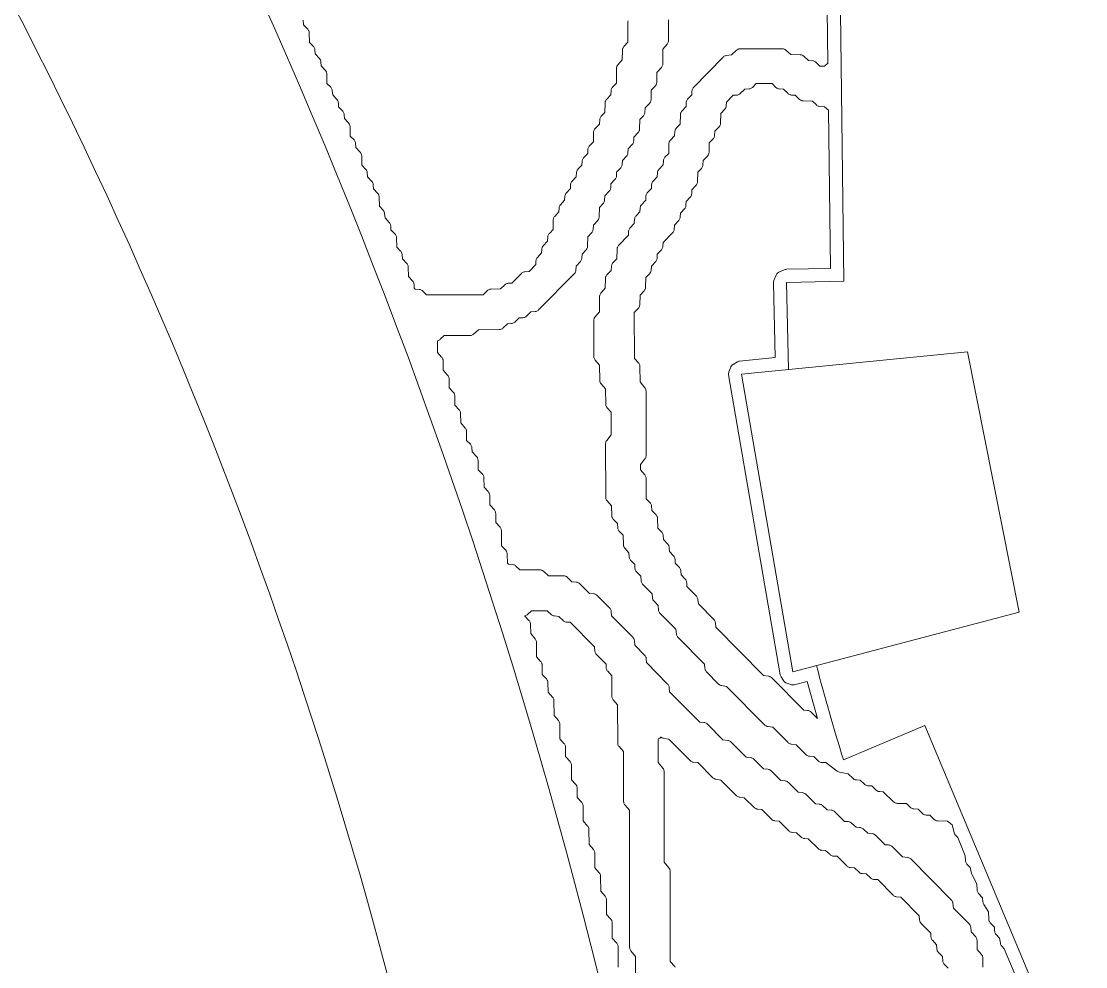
# Model space of a CAD drawing. Header units: inches. Extents: x 36 to 190, y -75 to 56.
# Drawn here: x 151.29 to 156.17, y 38.744 to 43.078 of the extents above; entities that cross this region are included whole.
import ezdxf

# ---------------------------------------------------------------- set-up
doc = ezdxf.new("R2010")
doc.units = ezdxf.units.IN
doc.layers.add('01_ORIGINAL_CAD', color=7, linetype='CONTINUOUS', lineweight=20)
doc.layers.add('02_APPROVED_PDF_OUTLINES', color=7, linetype='CONTINUOUS', lineweight=15)

# ---------------------------------------------------------------- blocks, each defined once
blk = doc.blocks.new('03_STARFISH')
at = {"layer": '01_ORIGINAL_CAD'}
for points in [[(44.2832, 37.0838, 0.090917), (40.9305, 45.9685, -0.652582), (40.9305, 49.0108, -0.158741), (45.0035, 48.4251, -0.098355), (47.824, 46.2028), (47.7547, 46.078)], [(44.936, 40.1239, 0.010564), (45.0593, 39.6928, 0.010564)]]:
    blk.add_lwpolyline(points, format="xyb", dxfattribs=at)
for points in [[(44.8072, 41.4818), (44.7991, 41.881), (45.0612, 41.8863), (45.0437, 43.247)], [(46.075, 38.3173), (45.4333, 39.8494), (45.0593, 39.6928)]]:
    blk.add_lwpolyline(points, dxfattribs=at)
blk.add_lwpolyline([(45.6289, 41.5624), (44.5925, 41.4607), (44.8281, 40.0955), (45.8647, 40.3685)], close=True, dxfattribs=at)
blk.add_arc((22.064, 33.1953), 21.6191, 354.05829, 36.03187, dxfattribs=at)
at = {"layer": '02_APPROVED_PDF_OUTLINES'}
for points in [[(44.9852, 43.1288), (44.9884, 42.8859), (44.9723, 42.8725), (44.951, 42.8725), (44.9339, 42.8895), (44.9313, 42.8917), (44.9283, 42.8936), (44.9252, 42.8951), (44.9219, 42.8961), (44.9185, 42.8966), (44.8985, 42.8984), (44.8777, 42.9181), (44.8754, 42.92), (44.8728, 42.9217), (44.87, 42.9231), (44.8671, 42.924), (44.8641, 42.9247), (44.8611, 42.9249), (44.8176, 42.9258), (44.7946, 42.9463), (44.7922, 42.9481), (44.7896, 42.9497), (44.7869, 42.9509), (44.784, 42.9518), (44.781, 42.9524), (44.778, 42.9526), (44.5863, 42.9524), (44.5833, 42.9522), (44.5803, 42.9517), (44.5774, 42.9508), (44.5746, 42.9495), (44.572, 42.948), (44.5697, 42.9461), (44.5455, 42.9245), (44.522, 42.9211), (44.5188, 42.9204), (44.5157, 42.9193), (44.5128, 42.9179), (44.5101, 42.916), (44.5076, 42.9138), (44.372, 42.7747), (44.37, 42.7724), (44.3683, 42.7698), (44.3669, 42.7671), (44.3659, 42.7642), (44.3652, 42.7613), (44.3649, 42.7582), (44.3642, 42.7411), (44.3451, 42.7205), (44.3429, 42.7178), (44.3411, 42.7147), (44.3397, 42.7115), (44.3388, 42.7081), (44.3385, 42.7045), (44.3378, 42.6874), (44.3187, 42.6668), (44.3167, 42.6645), (44.3151, 42.6619), (44.3138, 42.6592), (44.3128, 42.6563), (44.3122, 42.6533), (44.312, 42.6503), (44.3112, 42.6069), (44.294, 42.5893), (44.2918, 42.5867), (44.29, 42.5838), (44.2886, 42.5806), (44.2876, 42.5774), (44.2871, 42.574), (44.2853, 42.5536), (44.2658, 42.5326), (44.2639, 42.5302), (44.2623, 42.5277), (44.261, 42.5249), (44.26, 42.5221), (44.2594, 42.5191), (44.2592, 42.5161), (44.2583, 42.4727), (44.2412, 42.455), (44.239, 42.4524), (44.2371, 42.4495), (44.2357, 42.4464), (44.2347, 42.4431), (44.2342, 42.4397), (44.2325, 42.4194), (44.213, 42.3984), (44.2108, 42.3956), (44.209, 42.3926), (44.2076, 42.3893), (44.2067, 42.3859), (44.2063, 42.3824), (44.2056, 42.3652), (44.1866, 42.3447), (44.1843, 42.3419), (44.1825, 42.3389), (44.1812, 42.3356), (44.1803, 42.3322), (44.1799, 42.3287), (44.1792, 42.3115), (44.1601, 42.291), (44.1579, 42.2882), (44.1561, 42.2852), (44.1547, 42.2819), (44.1539, 42.2785), (44.1535, 42.275), (44.1528, 42.2578), (44.1337, 42.2373), (44.1315, 42.2345), (44.1297, 42.2315), (44.1283, 42.2282), (44.1274, 42.2248), (44.127, 42.2213), (44.1263, 42.2044), (44.109, 42.1865), (44.1068, 42.1839), (44.1049, 42.181), (44.1035, 42.1779), (44.1025, 42.1746), (44.102, 42.1712), (44.1003, 42.1509), (44.0808, 42.1299), (44.0786, 42.1271), (44.0768, 42.1241), (44.0754, 42.1208), (44.0745, 42.1174), (44.0741, 42.1139), (44.0734, 42.0969), (44.0281, 42.0496), (44.0261, 42.0472), (44.0244, 42.0446), (44.0231, 42.0418), (44.0221, 42.0389), (44.0214, 42.0359), (44.0212, 42.0328), (44.0203, 41.9894), (44.0032, 41.9717), (44.001, 41.9691), (43.9992, 41.9662), (43.9977, 41.9631), (43.9968, 41.9598), (43.9962, 41.9564), (43.9945, 41.9361), (43.975, 41.9151), (43.9731, 41.9127), (43.9715, 41.9101), (43.9702, 41.9074), (43.9692, 41.9045), (43.9686, 41.9015), (43.9684, 41.8985), (43.9675, 41.8544), (43.9473, 41.8311), (43.9451, 41.8283), (43.9434, 41.8251), (43.9421, 41.8218), (43.9414, 41.8183), (43.9411, 41.8147), (43.941, 41.7468), (43.9209, 41.7237), (43.9188, 41.7209), (43.917, 41.7177), (43.9158, 41.7144), (43.915, 41.7109), (43.9148, 41.7073), (43.9151, 41.5404), (43.9154, 41.5369), (43.9161, 41.5334), (43.9174, 41.53), (43.9191, 41.5269), (43.9213, 41.524), (43.9415, 41.5009), (43.9418, 41.433), (43.9421, 41.4294), (43.9429, 41.426), (43.9442, 41.4226), (43.9459, 41.4195), (43.948, 41.4167), (43.9683, 41.3935), (43.9694, 41.3226), (43.9697, 41.3195), (43.9703, 41.3165), (43.9713, 41.3136), (43.9726, 41.3109), (43.9742, 41.3083), (43.9762, 41.3059), (43.9949, 41.2858), (43.9951, 41.1826), (43.9742, 41.1565), (43.9722, 41.1537), (43.9707, 41.1506), (43.9696, 41.1474), (43.9689, 41.1441), (43.9687, 41.1407), (43.9694, 40.8963), (43.9697, 40.8927), (43.9704, 40.8892), (43.9717, 40.8859), (43.9734, 40.8827), (43.9756, 40.8799), (43.9959, 40.8566), (43.997, 40.8125), (43.9972, 40.8095), (43.9978, 40.8065), (43.9988, 40.8036), (44.0001, 40.8009), (44.0017, 40.7983), (44.0037, 40.796), (44.0233, 40.775), (44.0251, 40.7546), (44.0256, 40.7512), (44.0266, 40.748), (44.028, 40.7449), (44.0299, 40.742), (44.0321, 40.7394), (44.0493, 40.7217), (44.0503, 40.6783), (44.0506, 40.6753), (44.0512, 40.6723), (44.0521, 40.6695), (44.0535, 40.6667), (44.0551, 40.6642), (44.057, 40.6618), (44.0762, 40.6413), (44.077, 40.6241), (44.0774, 40.6206), (44.0783, 40.6172), (44.0796, 40.6139), (44.0814, 40.6109), (44.0837, 40.6082), (44.1029, 40.5876), (44.1036, 40.5705), (44.104, 40.567), (44.1049, 40.5635), (44.1063, 40.5603), (44.1081, 40.5573), (44.1103, 40.5545), (44.1299, 40.5335), (44.1317, 40.5132), (44.1322, 40.5097), (44.1332, 40.5065), (44.1347, 40.5033), (44.1365, 40.5004), (44.1388, 40.4978), (44.1828, 40.4531), (44.1835, 40.4363), (44.1839, 40.4328), (44.1848, 40.4294), (44.1862, 40.4261), (44.188, 40.4231), (44.1902, 40.4204), (44.2098, 40.3994), (44.2116, 40.379), (44.2121, 40.3756), (44.2131, 40.3723), (44.2146, 40.3692), (44.2164, 40.3663), (44.2187, 40.3636), (44.2902, 40.2912), (44.2934, 40.2682), (44.2941, 40.265), (44.2951, 40.262), (44.2965, 40.2591), (44.2983, 40.2565), (44.3004, 40.254), (44.4227, 40.1307), (44.4245, 40.1108), (44.425, 40.1074), (44.426, 40.1041), (44.4274, 40.1009), (44.4293, 40.098), (44.4315, 40.0954), (44.4866, 40.0395), (44.489, 40.0374), (44.4917, 40.0355), (44.4946, 40.0341), (44.4977, 40.033), (44.5009, 40.0323), (44.5235, 40.0291), (44.6994, 39.8517), (44.7018, 39.8496), (44.7045, 39.8478), (44.7073, 39.8463), (44.7104, 39.8453), (44.7136, 39.8446), (44.7362, 39.8414), (44.8057, 39.7713), (44.8081, 39.7691), (44.8108, 39.7673), (44.8137, 39.7659), (44.8167, 39.7648), (44.8199, 39.7641), (44.8426, 39.7609), (44.8878, 39.7157), (44.8904, 39.7134), (44.8933, 39.7115), (44.8965, 39.7101), (44.8998, 39.709), (44.9032, 39.7085), (44.9232, 39.7067), (44.944, 39.687), (44.9468, 39.6848), (44.9498, 39.6829), (44.9531, 39.6815), (44.9566, 39.6806), (44.9601, 39.6802), (44.9785, 39.6794), (45.031, 39.6404), (45.0341, 39.6384), (45.0373, 39.6369), (45.0408, 39.6359), (45.0815, 39.6274), (45.1034, 39.6066), (45.1062, 39.6044), (45.1092, 39.6025), (45.1125, 39.6011), (45.116, 39.6002), (45.1195, 39.5998), (45.1363, 39.5991), (45.1566, 39.5798), (45.1593, 39.5776), (45.1624, 39.5757), (45.1657, 39.5743), (45.1691, 39.5734), (45.1727, 39.573), (45.1894, 39.5723), (45.2097, 39.553), (45.2125, 39.5508), (45.2155, 39.5489), (45.2188, 39.5475), (45.2223, 39.5466), (45.2258, 39.5462), (45.2423, 39.5455), (45.2892, 39.4997), (45.2915, 39.4976), (45.2941, 39.4959), (45.2969, 39.4945), (45.2999, 39.4935), (45.303, 39.4928), (45.3061, 39.4926), (45.3487, 39.4917), (45.3661, 39.4744), (45.3687, 39.4722), (45.3716, 39.4703), (45.3748, 39.4688), (45.3781, 39.4678), (45.3815, 39.4673), (45.4015, 39.4655), (45.4223, 39.4458), (45.425, 39.4436), (45.4281, 39.4417), (45.4314, 39.4403), (45.4348, 39.4394), (45.4384, 39.439), (45.4551, 39.4383), (45.4754, 39.419), (45.4778, 39.4171), (45.4803, 39.4154), (45.4831, 39.4141), (45.486, 39.4131), (45.489, 39.4124), (45.4921, 39.4122), (45.5364, 39.4113), (45.5575, 39.3948), (45.5666, 39.3588), (45.5675, 39.3559), (45.5687, 39.3532), (45.5703, 39.3506), (45.5722, 39.3482), (45.5834, 39.3356), (45.6182, 39.2526), (45.6192, 39.2296), (45.6196, 39.2262), (45.6205, 39.2228), (45.6218, 39.2196), (45.6236, 39.2166), (45.6257, 39.2138), (45.6403, 39.1979), (45.6465, 39.1714), (45.6475, 39.1681), (45.6489, 39.165), (45.6715, 39.1239), (45.6725, 39.0957), (45.6729, 39.0921), (45.6738, 39.0887), (45.6752, 39.0854), (45.677, 39.0823), (45.6792, 39.0795), (45.6974, 39.06), (45.6993, 39.0405), (45.6997, 39.0375), (45.7006, 39.0347), (45.7017, 39.0319), (45.7032, 39.0293), (45.7249, 38.9957), (45.7259, 38.9617), (45.7261, 38.9587), (45.7268, 38.9557), (45.7277, 38.9529), (45.729, 38.9502), (45.7307, 38.9476), (45.7326, 38.9453), (45.7518, 38.9248), (45.7525, 38.9076), (45.7529, 38.9041), (45.7538, 38.9007), (45.7552, 38.8975), (45.757, 38.8945), (45.7591, 38.8918), (45.7757, 38.8738), (45.7795, 38.851), (45.7803, 38.8476), (45.7816, 38.8443), (45.7833, 38.8412), (45.7855, 38.8384), (45.7971, 38.8254), (45.9501, 38.4601)], [(45.6989, 38.7421), (45.6986, 38.7833), (45.6983, 38.7868), (45.6976, 38.7903), (45.6963, 38.7936), (45.6946, 38.7967), (45.6924, 38.7995), (45.6722, 38.8226), (45.6719, 38.8638), (45.6716, 38.8673), (45.6709, 38.8708), (45.6696, 38.8741), (45.6679, 38.8772), (45.6657, 38.88), (45.6448, 38.904), (45.643, 38.9248), (45.6424, 38.9282), (45.6414, 38.9315), (45.64, 38.9346), (45.6381, 38.9376), (45.6359, 38.9402), (45.5644, 39.0126), (45.5611, 39.0357), (45.5605, 39.0388), (45.5594, 39.0418), (45.558, 39.0447), (45.5562, 39.0474), (45.5541, 39.0498), (45.368, 39.2375), (45.3655, 39.2397), (45.3629, 39.2415), (45.36, 39.2429), (45.3569, 39.244), (45.3537, 39.2447), (45.3309, 39.2479), (45.2831, 39.2947), (45.2808, 39.2967), (45.2782, 39.2984), (45.2755, 39.2998), (45.2727, 39.3008), (45.2697, 39.3015), (45.2667, 39.3018), (45.2503, 39.3025), (45.2061, 39.3467), (45.2035, 39.349), (45.2006, 39.3509), (45.1974, 39.3524), (45.1941, 39.3534), (45.1907, 39.3539), (45.1707, 39.3557), (45.1499, 39.3754), (45.1471, 39.3777), (45.1441, 39.3795), (45.1408, 39.3809), (45.1373, 39.3818), (45.1338, 39.3822), (45.1171, 39.383), (45.0968, 39.4022), (45.094, 39.4045), (45.0909, 39.4063), (45.0877, 39.4077), (45.0842, 39.4086), (45.0807, 39.409), (45.0643, 39.4097), (45.0201, 39.4539), (45.0175, 39.4562), (45.0146, 39.4581), (45.0114, 39.4596), (45.0081, 39.4606), (45.0046, 39.4612), (44.9846, 39.4629), (44.9639, 39.4826), (44.9611, 39.4849), (44.9581, 39.4867), (44.9548, 39.4881), (44.9513, 39.489), (44.9478, 39.4894), (44.9314, 39.4902), (44.8872, 39.5344), (44.8846, 39.5366), (44.8817, 39.5385), (44.8785, 39.54), (44.8752, 39.541), (44.8718, 39.5416), (44.8522, 39.5433), (44.8075, 39.588), (44.8049, 39.5903), (44.802, 39.5922), (44.7988, 39.5936), (44.7955, 39.5947), (44.792, 39.5952), (44.7724, 39.5969), (44.7278, 39.6416), (44.7251, 39.6439), (44.7222, 39.6458), (44.7191, 39.6473), (44.7157, 39.6483), (44.7123, 39.6488), (44.6927, 39.6506), (44.648, 39.6952), (44.6454, 39.6975), (44.6425, 39.6994), (44.6393, 39.7009), (44.636, 39.7019), (44.6326, 39.7024), (44.613, 39.7042), (44.5441, 39.7737), (44.5416, 39.7758), (44.539, 39.7777), (44.5361, 39.7791), (44.533, 39.7802), (44.5298, 39.7808), (44.5072, 39.7841), (44.4354, 39.8561), (44.4328, 39.8584), (44.4298, 39.8603), (44.4267, 39.8618), (44.4233, 39.8628), (44.4199, 39.8633), (44.4003, 39.8651), (44.2623, 40.0043), (44.2606, 40.0242), (44.26, 40.0276), (44.259, 40.0309), (44.2576, 40.0341), (44.2557, 40.037), (44.2534, 40.0396), (44.1563, 40.1379), (44.1556, 40.1547), (44.1553, 40.1577), (44.1546, 40.1606), (44.1536, 40.1634), (44.1522, 40.1661), (44.1506, 40.1686), (44.1486, 40.1709), (44.1027, 40.2186), (44.1009, 40.2388), (44.1003, 40.2422), (44.0993, 40.2455), (44.0979, 40.2487), (44.096, 40.2516), (44.0938, 40.2542), (43.9962, 40.353), (43.9945, 40.3729), (43.9939, 40.3764), (43.9929, 40.3797), (43.9914, 40.3828), (43.9896, 40.3857), (43.9873, 40.3883), (43.93, 40.4461), (43.9273, 40.4484), (43.9244, 40.4504), (43.9212, 40.4518), (43.9179, 40.4529), (43.9144, 40.4534), (43.8948, 40.4552), (43.8502, 40.4998), (43.8475, 40.5021), (43.8446, 40.504), (43.8415, 40.5055), (43.8381, 40.5065), (43.8347, 40.5071), (43.8147, 40.5088), (43.7939, 40.5285), (43.7916, 40.5305), (43.789, 40.5322), (43.7862, 40.5335), (43.7832, 40.5345), (43.7802, 40.5351), (43.7771, 40.5353), (43.7072, 40.5363), (43.6843, 40.5567), (43.6819, 40.5585), (43.6793, 40.5601), (43.6766, 40.5613), (43.6737, 40.5622), (43.6708, 40.5628), (43.6677, 40.563), (43.5751, 40.5632), (43.558, 40.5802), (43.5553, 40.5825), (43.5524, 40.5843), (43.5493, 40.5858), (43.546, 40.5868), (43.5426, 40.5874), (43.523, 40.5891), (43.5186, 40.5935), (43.5176, 40.6368), (43.5173, 40.6398), (43.5167, 40.6428), (43.5158, 40.6456), (43.5144, 40.6484), (43.5128, 40.6509), (43.5109, 40.6533), (43.492, 40.6735), (43.4909, 40.7439), (43.4906, 40.747), (43.49, 40.75), (43.489, 40.7529), (43.4877, 40.7557), (43.4861, 40.7582), (43.4841, 40.7606), (43.4653, 40.7808), (43.465, 40.8214), (43.4647, 40.825), (43.464, 40.8285), (43.4627, 40.8318), (43.461, 40.8349), (43.4588, 40.8377), (43.4385, 40.861), (43.4375, 40.9051), (43.4372, 40.9081), (43.4366, 40.9111), (43.4356, 40.914), (43.4343, 40.9167), (43.4327, 40.9193), (43.4307, 40.9216), (43.4118, 40.9419), (43.4108, 40.9856), (43.4105, 40.9886), (43.4099, 40.9916), (43.4089, 40.9945), (43.4076, 40.9972), (43.406, 40.9998), (43.404, 41.0021), (43.3851, 41.0224), (43.3841, 41.0661), (43.3838, 41.0691), (43.3832, 41.0721), (43.3822, 41.075), (43.3809, 41.0777), (43.3793, 41.0803), (43.3773, 41.0826), (43.3577, 41.1036), (43.356, 41.124), (43.3554, 41.1274), (43.3544, 41.1306), (43.353, 41.1337), (43.3512, 41.1366), (43.3489, 41.1392), (43.3319, 41.1567), (43.3316, 41.1971), (43.3313, 41.2006), (43.3305, 41.2041), (43.3293, 41.2074), (43.3275, 41.2105), (43.3254, 41.2134), (43.305, 41.2366), (43.304, 41.2808), (43.3038, 41.2838), (43.3032, 41.2868), (43.3022, 41.2896), (43.3009, 41.2924), (43.2992, 41.2949), (43.2973, 41.2973), (43.2783, 41.3176), (43.2773, 41.3613), (43.2771, 41.3643), (43.2765, 41.3673), (43.2755, 41.3701), (43.2742, 41.3729), (43.2725, 41.3754), (43.2706, 41.3778), (43.2518, 41.3979), (43.2515, 41.4386), (43.2512, 41.4421), (43.2504, 41.4456), (43.2492, 41.4489), (43.2474, 41.452), (43.2453, 41.4549), (43.2249, 41.4781), (43.2239, 41.5223), (43.2237, 41.5253), (43.2231, 41.5283), (43.2221, 41.5311), (43.2208, 41.5339), (43.2191, 41.5364), (43.2172, 41.5388), (43.1984, 41.5589), (43.1983, 41.6133), (43.1996, 41.6136), (43.2027, 41.6146), (43.2057, 41.6161), (43.2084, 41.6179), (43.2109, 41.6201), (43.228, 41.6371), (43.3471, 41.6374), (43.3501, 41.6376), (43.353, 41.6382), (43.3559, 41.6391), (43.3587, 41.6403), (43.3613, 41.6419), (43.3636, 41.6438), (43.3865, 41.6641), (43.4828, 41.6652), (43.4859, 41.6655), (43.489, 41.6661), (43.4919, 41.6671), (43.4947, 41.6684), (43.4973, 41.6701), (43.4997, 41.6721), (43.5199, 41.6914), (43.5367, 41.6922), (43.5402, 41.6926), (43.5437, 41.6935), (43.547, 41.6949), (43.55, 41.6968), (43.5528, 41.699), (43.573, 41.7183), (43.5897, 41.719), (43.5933, 41.7195), (43.5967, 41.7204), (43.6, 41.7218), (43.6031, 41.7236), (43.6058, 41.7259), (43.6265, 41.7456), (43.6465, 41.7474), (43.6499, 41.748), (43.6533, 41.749), (43.6564, 41.7505), (43.6594, 41.7524), (43.662, 41.7547), (43.8251, 41.9201), (43.8273, 41.9227), (43.8292, 41.9256), (43.8307, 41.9288), (43.8317, 41.9321), (43.8322, 41.9355), (43.8339, 41.9559), (43.8534, 41.9769), (43.8556, 41.9796), (43.8574, 41.9827), (43.8588, 41.9859), (43.8597, 41.9894), (43.8601, 41.9929), (43.8608, 42.01), (43.8799, 42.0306), (43.8818, 42.0329), (43.8834, 42.0355), (43.8847, 42.0382), (43.8857, 42.0411), (43.8863, 42.0441), (43.8865, 42.0471), (43.8874, 42.0905), (43.9045, 42.1082), (43.9067, 42.1108), (43.9086, 42.1137), (43.91, 42.1168), (43.911, 42.1201), (43.9115, 42.1235), (43.9132, 42.1438), (43.9327, 42.1648), (43.9346, 42.1672), (43.9363, 42.1697), (43.9376, 42.1725), (43.9385, 42.1754), (43.9391, 42.1783), (43.9394, 42.1814), (43.9402, 42.2247), (43.9573, 42.2424), (43.9596, 42.245), (43.9614, 42.2479), (43.9628, 42.251), (43.9638, 42.2543), (43.9643, 42.2577), (43.966, 42.2781), (43.9855, 42.2991), (43.9877, 42.3018), (43.9895, 42.3049), (43.9909, 42.3081), (43.9918, 42.3116), (43.9922, 42.3151), (43.9929, 42.3322), (44.012, 42.3528), (44.0142, 42.3555), (44.016, 42.3586), (44.0174, 42.3618), (44.0182, 42.3653), (44.0186, 42.3688), (44.0193, 42.3859), (44.0384, 42.4065), (44.0406, 42.4092), (44.0424, 42.4123), (44.0438, 42.4155), (44.0447, 42.419), (44.0451, 42.4225), (44.0458, 42.4396), (44.0649, 42.4602), (44.0671, 42.4629), (44.0689, 42.466), (44.0702, 42.4692), (44.0711, 42.4727), (44.0715, 42.4762), (44.0722, 42.4933), (44.0913, 42.5139), (44.0935, 42.5166), (44.0953, 42.5197), (44.0967, 42.5229), (44.0976, 42.5264), (44.098, 42.5299), (44.0987, 42.547), (44.1177, 42.5676), (44.1197, 42.5699), (44.1213, 42.5725), (44.1226, 42.5752), (44.1236, 42.5781), (44.1242, 42.5811), (44.1244, 42.5841), (44.1253, 42.6275), (44.1424, 42.6451), (44.1446, 42.6477), (44.1464, 42.6506), (44.1479, 42.6538), (44.1488, 42.6571), (44.1494, 42.6604), (44.1511, 42.6808), (44.1706, 42.7018), (44.1725, 42.7042), (44.1741, 42.7067), (44.1754, 42.7095), (44.1764, 42.7123), (44.177, 42.7153), (44.1772, 42.7183), (44.1781, 42.762), (44.197, 42.7824), (44.1989, 42.7847), (44.2005, 42.7873), (44.2018, 42.79), (44.2028, 42.7929), (44.2034, 42.7959), (44.2036, 42.7989), (44.2045, 42.843), (44.2247, 42.8663), (44.2269, 42.8691), (44.2286, 42.8723), (44.2298, 42.8756), (44.2306, 42.8791), (44.2309, 42.8827), (44.231, 42.9506), (44.2511, 42.9737), (44.2532, 42.9765), (44.2549, 42.9797), (44.2562, 42.983), (44.257, 42.9865), (44.2572, 42.9901), (44.2573, 43.0854)], [(44.0717, 43.0799), (44.0714, 43.0763), (44.0714, 42.982), (44.0527, 42.9619), (44.0507, 42.9595), (44.0491, 42.957), (44.0478, 42.9542), (44.0468, 42.9513), (44.0462, 42.9484), (44.046, 42.9453), (44.0451, 42.9012), (44.0249, 42.8779), (44.0228, 42.8751), (44.021, 42.872), (44.0198, 42.8686), (44.019, 42.8651), (44.0188, 42.8616), (44.0186, 42.7944), (44.0017, 42.7769), (43.9995, 42.7743), (43.9976, 42.7714), (43.9962, 42.7683), (43.9952, 42.765), (43.9947, 42.7616), (43.993, 42.7413), (43.9735, 42.7203), (43.9716, 42.7179), (43.9699, 42.7153), (43.9686, 42.7126), (43.9677, 42.7097), (43.9671, 42.7068), (43.9668, 42.7037), (43.966, 42.6604), (43.9488, 42.6427), (43.9466, 42.6401), (43.9448, 42.6372), (43.9434, 42.6341), (43.9424, 42.6308), (43.9419, 42.6274), (43.9402, 42.607), (43.9207, 42.586), (43.9187, 42.5837), (43.9171, 42.5811), (43.9158, 42.5784), (43.9148, 42.5755), (43.9142, 42.5725), (43.914, 42.5695), (43.9131, 42.5258), (43.8943, 42.5055), (43.8921, 42.5027), (43.8902, 42.4997), (43.8889, 42.4964), (43.888, 42.493), (43.8876, 42.4895), (43.8869, 42.4723), (43.8678, 42.4518), (43.8656, 42.449), (43.8638, 42.446), (43.8624, 42.4427), (43.8616, 42.4393), (43.8612, 42.4358), (43.8605, 42.4189), (43.8431, 42.4011), (43.8409, 42.3984), (43.8391, 42.3955), (43.8377, 42.3924), (43.8367, 42.3891), (43.8362, 42.3857), (43.8344, 42.3654), (43.8149, 42.3444), (43.8127, 42.3416), (43.8109, 42.3386), (43.8096, 42.3353), (43.8087, 42.3319), (43.8083, 42.3284), (43.8076, 42.3112), (43.7885, 42.2907), (43.7863, 42.2879), (43.7845, 42.2849), (43.7831, 42.2816), (43.7822, 42.2782), (43.7818, 42.2747), (43.7811, 42.2575), (43.7621, 42.237), (43.7598, 42.2342), (43.758, 42.2312), (43.7567, 42.2279), (43.7558, 42.2245), (43.7554, 42.221), (43.7547, 42.2038), (43.7356, 42.1833), (43.7337, 42.1809), (43.7321, 42.1784), (43.7308, 42.1756), (43.7298, 42.1727), (43.7292, 42.1698), (43.7289, 42.1667), (43.7281, 42.1234), (43.711, 42.1057), (43.7088, 42.1031), (43.7069, 42.1002), (43.7055, 42.0971), (43.7045, 42.0938), (43.704, 42.0904), (43.7023, 42.07), (43.6828, 42.049), (43.6806, 42.0463), (43.6788, 42.0432), (43.6774, 42.04), (43.6765, 42.0366), (43.6761, 42.033), (43.6754, 42.0159), (43.6563, 41.9953), (43.6541, 41.9926), (43.6523, 41.9895), (43.651, 41.9863), (43.6501, 41.9829), (43.6497, 41.9793), (43.649, 41.9626), (43.618, 41.9312), (43.5984, 41.9294), (43.595, 41.9288), (43.5916, 41.9278), (43.5885, 41.9263), (43.5856, 41.9244), (43.5829, 41.9221), (43.5389, 41.8779), (43.5226, 41.8771), (43.5191, 41.8767), (43.5156, 41.8758), (43.5123, 41.8744), (43.5093, 41.8725), (43.5065, 41.8703), (43.4865, 41.8512), (43.4436, 41.8503), (43.4405, 41.85), (43.4375, 41.8494), (43.4346, 41.8484), (43.4318, 41.847), (43.4293, 41.8453), (43.4269, 41.8434), (43.4072, 41.8246), (43.148, 41.8244), (43.1308, 41.8414), (43.1282, 41.8436), (43.1253, 41.8455), (43.1222, 41.847), (43.1189, 41.848), (43.1155, 41.8485), (43.0959, 41.8502), (43.0913, 41.8549), (43.0905, 41.8716), (43.0901, 41.8751), (43.0892, 41.8786), (43.0879, 41.8818), (43.086, 41.8848), (43.0838, 41.8876), (43.0649, 41.9079), (43.0638, 41.9516), (43.0636, 41.9546), (43.063, 41.9576), (43.062, 41.9605), (43.0607, 41.9632), (43.0591, 41.9658), (43.0571, 41.9681), (43.0375, 41.9891), (43.0357, 42.0095), (43.0352, 42.0128), (43.0342, 42.0161), (43.0328, 42.0192), (43.0309, 42.0221), (43.0287, 42.0247), (43.0115, 42.0424), (43.0105, 42.0858), (43.0102, 42.0888), (43.0096, 42.0918), (43.0087, 42.0946), (43.0073, 42.0974), (43.0057, 42.0999), (43.0038, 42.1023), (42.9846, 42.1228), (42.9838, 42.14), (42.9834, 42.1435), (42.9825, 42.1469), (42.9812, 42.1501), (42.9794, 42.1532), (42.9771, 42.1559), (42.9575, 42.1769), (42.9557, 42.1973), (42.9552, 42.2007), (42.9542, 42.2039), (42.9528, 42.207), (42.951, 42.2099), (42.9487, 42.2125), (42.9315, 42.2302), (42.9305, 42.2736), (42.9303, 42.2766), (42.9296, 42.2796), (42.9287, 42.2824), (42.9274, 42.2852), (42.9257, 42.2877), (42.9238, 42.2901), (42.9046, 42.3106), (42.9038, 42.3278), (42.9034, 42.3313), (42.9025, 42.3347), (42.9012, 42.338), (42.8994, 42.341), (42.8971, 42.3437), (42.8776, 42.3647), (42.8758, 42.3851), (42.8752, 42.3885), (42.8742, 42.3918), (42.8728, 42.3949), (42.871, 42.3978), (42.8688, 42.4004), (42.8515, 42.418), (42.8505, 42.4614), (42.8503, 42.4644), (42.8497, 42.4674), (42.8487, 42.4703), (42.8474, 42.473), (42.8457, 42.4756), (42.8438, 42.4779), (42.8242, 42.4989), (42.8224, 42.5193), (42.8219, 42.5226), (42.8209, 42.5259), (42.8195, 42.529), (42.8176, 42.5319), (42.8154, 42.5345), (42.7982, 42.5522), (42.7972, 42.5956), (42.7969, 42.5986), (42.7963, 42.6016), (42.7953, 42.6044), (42.794, 42.6072), (42.7924, 42.6097), (42.7905, 42.6121), (42.7713, 42.6326), (42.7705, 42.6498), (42.7701, 42.6533), (42.7692, 42.6567), (42.7678, 42.6599), (42.766, 42.663), (42.7638, 42.6657), (42.7446, 42.6863), (42.7439, 42.7034), (42.7435, 42.7069), (42.7426, 42.7103), (42.7412, 42.7136), (42.7394, 42.7166), (42.7372, 42.7194), (42.7176, 42.7404), (42.7158, 42.7607), (42.7152, 42.7641), (42.7143, 42.7674), (42.7128, 42.7705), (42.711, 42.7734), (42.7088, 42.776), (42.6915, 42.7937), (42.6905, 42.837), (42.6903, 42.8401), (42.6897, 42.843), (42.6887, 42.8459), (42.6874, 42.8486), (42.6858, 42.8512), (42.6838, 42.8535), (42.6646, 42.8741), (42.6639, 42.8912), (42.6635, 42.8948), (42.6626, 42.8982), (42.6612, 42.9014), (42.6594, 42.9044), (42.6572, 42.9072), (42.6376, 42.9282), (42.6358, 42.9486), (42.6353, 42.9519), (42.6343, 42.9552), (42.6328, 42.9583), (42.631, 42.9612), (42.6288, 42.9638), (42.6115, 42.9815), (42.6105, 43.0249), (42.6103, 43.0279), (42.6097, 43.0309), (42.6087, 43.0337), (42.6074, 43.0365), (42.6058, 43.039), (42.6038, 43.0414), (42.5842, 43.0623), (42.5824, 43.0827)], [(44.0267, 38.7409), (44.0262, 38.8356), (44.0259, 38.8392), (44.0252, 38.8427), (44.0239, 38.846), (44.0222, 38.8491), (44.02, 38.852), (43.9998, 38.8752), (43.9986, 38.946), (43.9984, 38.9491), (43.9978, 38.9521), (43.9968, 38.955), (43.9955, 38.9578), (43.9938, 38.9603), (43.9919, 38.9627), (43.9731, 38.9828), (43.9727, 39.0503), (43.9724, 39.0539), (43.9717, 39.0574), (43.9704, 39.0607), (43.9687, 39.0638), (43.9665, 39.0667), (43.9464, 39.0897), (43.946, 39.1577), (43.9457, 39.1612), (43.9449, 39.1647), (43.9437, 39.168), (43.9419, 39.1712), (43.9398, 39.174), (43.9196, 39.1971), (43.9192, 39.265), (43.919, 39.2686), (43.9182, 39.272), (43.9169, 39.2754), (43.9152, 39.2785), (43.913, 39.2813), (43.8929, 39.3044), (43.8925, 39.3724), (43.8922, 39.3759), (43.8914, 39.3794), (43.8902, 39.3827), (43.8884, 39.3858), (43.8863, 39.3887), (43.8661, 39.4117), (43.8657, 39.4797), (43.8655, 39.4832), (43.8647, 39.4867), (43.8634, 39.4901), (43.8617, 39.4932), (43.8595, 39.496), (43.8392, 39.5193), (43.8382, 39.5634), (43.8379, 39.5664), (43.8373, 39.5694), (43.8363, 39.5723), (43.835, 39.575), (43.8334, 39.5776), (43.8315, 39.5799), (43.8127, 39.6), (43.8123, 39.6675), (43.812, 39.6711), (43.8112, 39.6746), (43.81, 39.6779), (43.8082, 39.681), (43.8061, 39.6839), (43.7857, 39.7071), (43.7847, 39.7513), (43.7845, 39.7543), (43.7839, 39.7573), (43.7829, 39.7601), (43.7816, 39.7629), (43.7799, 39.7654), (43.778, 39.7677), (43.7592, 39.7879), (43.7588, 39.8554), (43.7586, 39.8589), (43.7578, 39.8624), (43.7565, 39.8657), (43.7548, 39.8689), (43.7526, 39.8717), (43.7325, 39.8948), (43.7321, 39.9627), (43.7318, 39.9663), (43.731, 39.9697), (43.7298, 39.9731), (43.7281, 39.9762), (43.7259, 39.979), (43.7056, 40.0023), (43.7045, 40.0464), (43.7043, 40.0495), (43.7037, 40.0524), (43.7027, 40.0553), (43.7014, 40.058), (43.6997, 40.0606), (43.6978, 40.0629), (43.6788, 40.0832), (43.6778, 40.1269), (43.6776, 40.13), (43.677, 40.1329), (43.676, 40.1358), (43.6747, 40.1385), (43.6731, 40.1411), (43.6711, 40.1434), (43.6523, 40.1636), (43.6519, 40.2311), (43.6517, 40.2346), (43.6509, 40.2381), (43.6496, 40.2414), (43.6479, 40.2445), (43.6458, 40.2474), (43.6254, 40.2706), (43.6244, 40.3148), (43.6241, 40.3178), (43.6235, 40.3208), (43.6226, 40.3236), (43.6212, 40.3264), (43.6196, 40.3289), (43.6177, 40.3313), (43.5989, 40.3514), (43.5989, 40.3522), (43.6002, 40.3524), (43.6033, 40.3535), (43.6062, 40.3549), (43.609, 40.3567), (43.6114, 40.3589), (43.6285, 40.3759), (43.7015, 40.3759), (43.7187, 40.3589), (43.7213, 40.3567), (43.7242, 40.3548), (43.7273, 40.3533), (43.7307, 40.3523), (43.7341, 40.3518), (43.7541, 40.35), (43.7748, 40.3303), (43.7776, 40.3281), (43.7806, 40.3262), (43.7839, 40.3248), (43.7874, 40.3239), (43.7909, 40.3235), (43.8072, 40.3228), (43.9182, 40.2109), (43.92, 40.1909), (43.9205, 40.1875), (43.9215, 40.1842), (43.9229, 40.1811), (43.9248, 40.1782), (43.927, 40.1756), (43.971, 40.1309), (43.9718, 40.1141), (43.9722, 40.1106), (43.9731, 40.1072), (43.9744, 40.1039), (43.9762, 40.1009), (43.9785, 40.0981), (43.9973, 40.078), (43.9977, 39.9837), (43.998, 39.9801), (43.9987, 39.9767), (44, 39.9733), (44.0017, 39.9702), (44.0039, 39.9673), (44.024, 39.9443), (44.0246, 39.769), (44.0249, 39.7655), (44.0257, 39.762), (44.0269, 39.7586), (44.0287, 39.7555), (44.0308, 39.7526), (44.051, 39.7296), (44.0517, 39.5007), (44.052, 39.4971), (44.0527, 39.4936), (44.054, 39.4902), (44.0557, 39.4871), (44.0579, 39.4843), (44.078, 39.4612), (44.0792, 38.8326), (44.0795, 38.8292), (44.0802, 38.8259), (44.0813, 38.8227), (44.0828, 38.8197), (44.0848, 38.817), (44.1059, 38.7908), (44.1064, 38.6686)], [(44.2878, 38.742), (44.2857, 38.7448), (44.2655, 38.7678), (44.2647, 39.1818), (44.2645, 39.1851), (44.2638, 39.1884), (44.2627, 39.1916), (44.2611, 39.1946), (44.2592, 39.1974), (44.2381, 39.2235), (44.2373, 39.638), (44.2371, 39.6414), (44.2364, 39.6447), (44.2353, 39.6479), (44.2337, 39.6509), (44.2318, 39.6537), (44.2107, 39.6798), (44.2105, 39.7882), (44.2111, 39.7884), (44.2143, 39.7898), (44.2172, 39.7916), (44.2198, 39.7937), (44.2229, 39.7966), (44.2241, 39.7955), (44.2268, 39.7937), (44.2297, 39.7923), (44.2327, 39.7912), (44.2359, 39.7905), (44.2585, 39.7873), (44.3569, 39.6885), (44.3595, 39.6862), (44.3625, 39.6843), (44.3656, 39.6828), (44.369, 39.6818), (44.3724, 39.6812), (44.392, 39.6795), (44.4609, 39.61), (44.4633, 39.6078), (44.466, 39.606), (44.4689, 39.6046), (44.472, 39.6035), (44.4751, 39.6028), (44.4978, 39.5996), (44.5696, 39.5276), (44.5722, 39.5253), (44.5751, 39.5234), (44.5783, 39.5219), (44.5816, 39.5209), (44.5851, 39.5204), (44.6049, 39.5186), (44.6521, 39.4724), (44.6544, 39.4704), (44.657, 39.4687), (44.6597, 39.4673), (44.6625, 39.4663), (44.6655, 39.4656), (44.6685, 39.4653), (44.6849, 39.4646), (44.7291, 39.4204), (44.7317, 39.4181), (44.7346, 39.4162), (44.7378, 39.4147), (44.7411, 39.4137), (44.7445, 39.4131), (44.7642, 39.4114), (44.8088, 39.3667), (44.8114, 39.3644), (44.8144, 39.3626), (44.8175, 39.3611), (44.8208, 39.3601), (44.8243, 39.3595), (44.8443, 39.3577), (44.865, 39.3381), (44.8678, 39.3358), (44.8709, 39.3339), (44.8741, 39.3326), (44.8776, 39.3316), (44.8811, 39.3312), (44.8977, 39.3305), (44.9445, 39.2847), (44.9468, 39.2827), (44.9493, 39.281), (44.952, 39.2796), (44.9549, 39.2786), (44.9579, 39.2779), (44.9609, 39.2776), (44.9776, 39.2769), (44.9979, 39.2576), (45.0007, 39.2554), (45.0037, 39.2535), (45.007, 39.2521), (45.0105, 39.2512), (45.014, 39.2508), (45.0304, 39.2501), (45.0746, 39.2059), (45.0772, 39.2036), (45.0801, 39.2017), (45.0833, 39.2002), (45.0866, 39.1992), (45.09, 39.1987), (45.11, 39.1969), (45.1308, 39.1772), (45.1335, 39.175), (45.1366, 39.1731), (45.1399, 39.1717), (45.1433, 39.1708), (45.1469, 39.1704), (45.1636, 39.1697), (45.1839, 39.1504), (45.1867, 39.1482), (45.1897, 39.1463), (45.193, 39.1449), (45.1965, 39.144), (45.2, 39.1436), (45.2164, 39.1429), (45.2871, 39.0719), (45.2898, 39.0696), (45.2927, 39.0677), (45.2959, 39.0662), (45.2992, 39.0652), (45.3026, 39.0646), (45.3222, 39.0629), (45.407, 38.9773), (45.4088, 38.9574), (45.4093, 38.954), (45.4103, 38.9507), (45.4118, 38.9476), (45.4136, 38.9447), (45.4159, 38.942), (45.4598, 38.8974), (45.4606, 38.8806), (45.461, 38.8771), (45.4619, 38.8736), (45.4633, 38.8704), (45.4651, 38.8674), (45.4673, 38.8646), (45.4865, 38.8441), (45.4872, 38.8269), (45.4876, 38.8234), (45.4885, 38.82), (45.4899, 38.8167), (45.4917, 38.8137), (45.4939, 38.8109), (45.5135, 38.79), (45.5153, 38.7696), (45.5159, 38.7662), (45.5169, 38.7629), (45.5183, 38.7598), (45.5201, 38.7569), (45.5223, 38.7543), (45.5394, 38.7368)]]:
    blk.add_lwpolyline(points, dxfattribs=at)
blk.add_lwpolyline([(44.6591, 42.7923), (44.7322, 42.7923), (44.7493, 42.7753), (44.7519, 42.773), (44.7548, 42.7712), (44.758, 42.7697), (44.7613, 42.7687), (44.7647, 42.7682), (44.7847, 42.7664), (44.8055, 42.7467), (44.8082, 42.7444), (44.8113, 42.7426), (44.8146, 42.7412), (44.818, 42.7403), (44.8216, 42.7399), (44.8383, 42.7391), (44.8586, 42.7199), (44.861, 42.7179), (44.8635, 42.7163), (44.8663, 42.7149), (44.8692, 42.7139), (44.8722, 42.7133), (44.8753, 42.7131), (44.9179, 42.7122), (44.9353, 42.6949), (44.9379, 42.6927), (44.9408, 42.6908), (44.9439, 42.6893), (44.9472, 42.6883), (44.9507, 42.6878), (44.972, 42.6859), (44.9911, 42.671), (45.0005, 41.9451), (44.7979, 41.941), (44.7947, 41.9407), (44.7915, 41.94), (44.7884, 41.9389), (44.7639, 41.9282), (44.761, 41.9267), (44.7583, 41.9248), (44.7559, 41.9226), (44.7538, 41.9201), (44.752, 41.9173), (44.7506, 41.9144), (44.7409, 41.8894), (44.7399, 41.8863), (44.7393, 41.8831), (44.7392, 41.8798), (44.7461, 41.5361), (44.5833, 41.5199), (44.5798, 41.5193), (44.5763, 41.5182), (44.5731, 41.5166), (44.5531, 41.5048), (44.5503, 41.5029), (44.5478, 41.5006), (44.5456, 41.498), (44.5438, 41.4952), (44.5424, 41.4921), (44.5342, 41.4703), (44.5332, 41.4672), (44.5327, 41.4639), (44.5326, 41.4606), (44.5329, 41.4573), (44.7697, 40.082), (44.7705, 40.0788), (44.7717, 40.0758), (44.7732, 40.0729), (44.784, 40.0558), (44.7858, 40.0532), (44.788, 40.0509), (44.7904, 40.0489), (44.7931, 40.0472), (44.7959, 40.0459), (44.8177, 40.0373), (44.8207, 40.0363), (44.8237, 40.0357), (44.8268, 40.0355), (44.8298, 40.0357), (44.8329, 40.0362), (44.8937, 40.0511), (44.9412, 39.8815), (44.9103, 39.9117), (44.908, 39.9137), (44.9054, 39.9154), (44.9027, 39.9168), (44.8999, 39.9178), (44.8969, 39.9185), (44.8939, 39.9188), (44.8776, 39.9196), (44.7293, 40.0691), (44.7269, 40.0712), (44.7242, 40.073), (44.7213, 40.0745), (44.7183, 40.0756), (44.7151, 40.0762), (44.6925, 40.0795), (44.4741, 40.2997), (44.4724, 40.3196), (44.4718, 40.323), (44.4708, 40.3263), (44.4694, 40.3295), (44.4675, 40.3324), (44.4652, 40.335), (44.3943, 40.4069), (44.3925, 40.4269), (44.392, 40.4303), (44.391, 40.4336), (44.3895, 40.4367), (44.3877, 40.4396), (44.3854, 40.4423), (44.3415, 40.4869), (44.3407, 40.5037), (44.3403, 40.5072), (44.3394, 40.5107), (44.338, 40.5139), (44.3362, 40.5169), (44.334, 40.5197), (44.3148, 40.5402), (44.3141, 40.5574), (44.3137, 40.5609), (44.3128, 40.5643), (44.3114, 40.5676), (44.3096, 40.5706), (44.3074, 40.5733), (44.2882, 40.5939), (44.2874, 40.6111), (44.287, 40.6146), (44.2861, 40.618), (44.2848, 40.6212), (44.2829, 40.6243), (44.2807, 40.627), (44.2615, 40.6476), (44.2608, 40.6647), (44.2604, 40.6682), (44.2595, 40.6716), (44.2581, 40.6749), (44.2563, 40.6779), (44.2541, 40.6807), (44.2345, 40.7017), (44.2327, 40.722), (44.2322, 40.7254), (44.2312, 40.7287), (44.2297, 40.7318), (44.2279, 40.7347), (44.2257, 40.7373), (44.2084, 40.755), (44.2074, 40.7983), (44.2072, 40.8014), (44.2066, 40.8043), (44.2056, 40.8072), (44.2043, 40.8099), (44.2027, 40.8125), (44.2007, 40.8148), (44.1811, 40.8358), (44.1793, 40.8562), (44.1788, 40.8596), (44.1778, 40.8628), (44.1764, 40.866), (44.1746, 40.8688), (44.1723, 40.8715), (44.1553, 40.8889), (44.1549, 40.9829), (44.1546, 40.9865), (44.1538, 40.99), (44.1525, 40.9933), (44.1508, 40.9964), (44.1487, 40.9993), (44.1285, 41.0223), (44.1285, 41.0455), (44.1494, 41.0716), (44.1514, 41.0744), (44.1529, 41.0774), (44.154, 41.0806), (44.1547, 41.0839), (44.1549, 41.0873), (44.1544, 41.3826), (44.1541, 41.3859), (44.1535, 41.3892), (44.1523, 41.3924), (44.1508, 41.3954), (44.1488, 41.3982), (44.1276, 41.4245), (44.1265, 41.4959), (44.1263, 41.499), (44.1256, 41.502), (44.1247, 41.5049), (44.1234, 41.5077), (44.1217, 41.5102), (44.1198, 41.5126), (44.101, 41.5327), (44.1006, 41.7423), (44.1193, 41.7624), (44.1212, 41.7647), (44.1228, 41.7673), (44.1241, 41.77), (44.1251, 41.7729), (44.1257, 41.7759), (44.1259, 41.7789), (44.1268, 41.8226), (44.1457, 41.8429), (44.1476, 41.8453), (44.1492, 41.8478), (44.1505, 41.8506), (44.1515, 41.8534), (44.1521, 41.8564), (44.1523, 41.8594), (44.1532, 41.9028), (44.1703, 41.9205), (44.1725, 41.9231), (44.1744, 41.926), (44.1758, 41.9291), (44.1768, 41.9324), (44.1773, 41.9358), (44.179, 41.9561), (44.1985, 41.9772), (44.2007, 41.9799), (44.2025, 41.9829), (44.2039, 41.9862), (44.2048, 41.9896), (44.2052, 41.9931), (44.2059, 42.0103), (44.2249, 42.0309), (44.2272, 42.0336), (44.229, 42.0366), (44.2303, 42.0399), (44.2312, 42.0433), (44.2316, 42.0468), (44.2323, 42.0636), (44.2761, 42.1084), (44.2783, 42.111), (44.2801, 42.1139), (44.2816, 42.117), (44.2826, 42.1203), (44.2831, 42.1237), (44.2848, 42.1441), (44.3043, 42.1651), (44.3065, 42.1679), (44.3083, 42.1709), (44.3097, 42.1742), (44.3106, 42.1776), (44.311, 42.1811), (44.3117, 42.1983), (44.3308, 42.2188), (44.333, 42.2216), (44.3348, 42.2246), (44.3361, 42.2279), (44.337, 42.2313), (44.3374, 42.2348), (44.3381, 42.252), (44.3572, 42.2725), (44.3594, 42.2753), (44.3612, 42.2783), (44.3626, 42.2816), (44.3635, 42.285), (44.3639, 42.2885), (44.3646, 42.3057), (44.3836, 42.3262), (44.3856, 42.3286), (44.3872, 42.3311), (44.3885, 42.3339), (44.3895, 42.3367), (44.3901, 42.3397), (44.3903, 42.3427), (44.3912, 42.3861), (44.4083, 42.4038), (44.4105, 42.4064), (44.4123, 42.4093), (44.4138, 42.4124), (44.4147, 42.4157), (44.4153, 42.4191), (44.417, 42.4394), (44.4365, 42.4605), (44.4384, 42.4628), (44.44, 42.4654), (44.4413, 42.4681), (44.4423, 42.471), (44.4429, 42.474), (44.4432, 42.477), (44.444, 42.5203), (44.4611, 42.538), (44.4633, 42.5406), (44.4652, 42.5435), (44.4666, 42.5466), (44.4676, 42.5499), (44.4681, 42.5533), (44.4698, 42.5737), (44.4893, 42.5947), (44.4912, 42.597), (44.4929, 42.5996), (44.4942, 42.6023), (44.4951, 42.6052), (44.4957, 42.6082), (44.496, 42.6112), (44.4968, 42.6549), (44.5157, 42.6752), (44.5179, 42.678), (44.5197, 42.681), (44.5211, 42.6843), (44.522, 42.6877), (44.5224, 42.6912), (44.523, 42.7079), (44.5536, 42.739), (44.5699, 42.7397), (44.5735, 42.7401), (44.5769, 42.741), (44.5802, 42.7424), (44.5833, 42.7443), (44.586, 42.7466), (44.6067, 42.7663), (44.6267, 42.7681), (44.6301, 42.7686), (44.6334, 42.7696), (44.6365, 42.7711), (44.6394, 42.773), (44.6421, 42.7752)], close=True, dxfattribs=at)

msp = doc.modelspace()

# ---------------------------------------------------------------- block references
msp.add_blockref('03_STARFISH', (110, 0))

doc.saveas('drawing.dxf')
